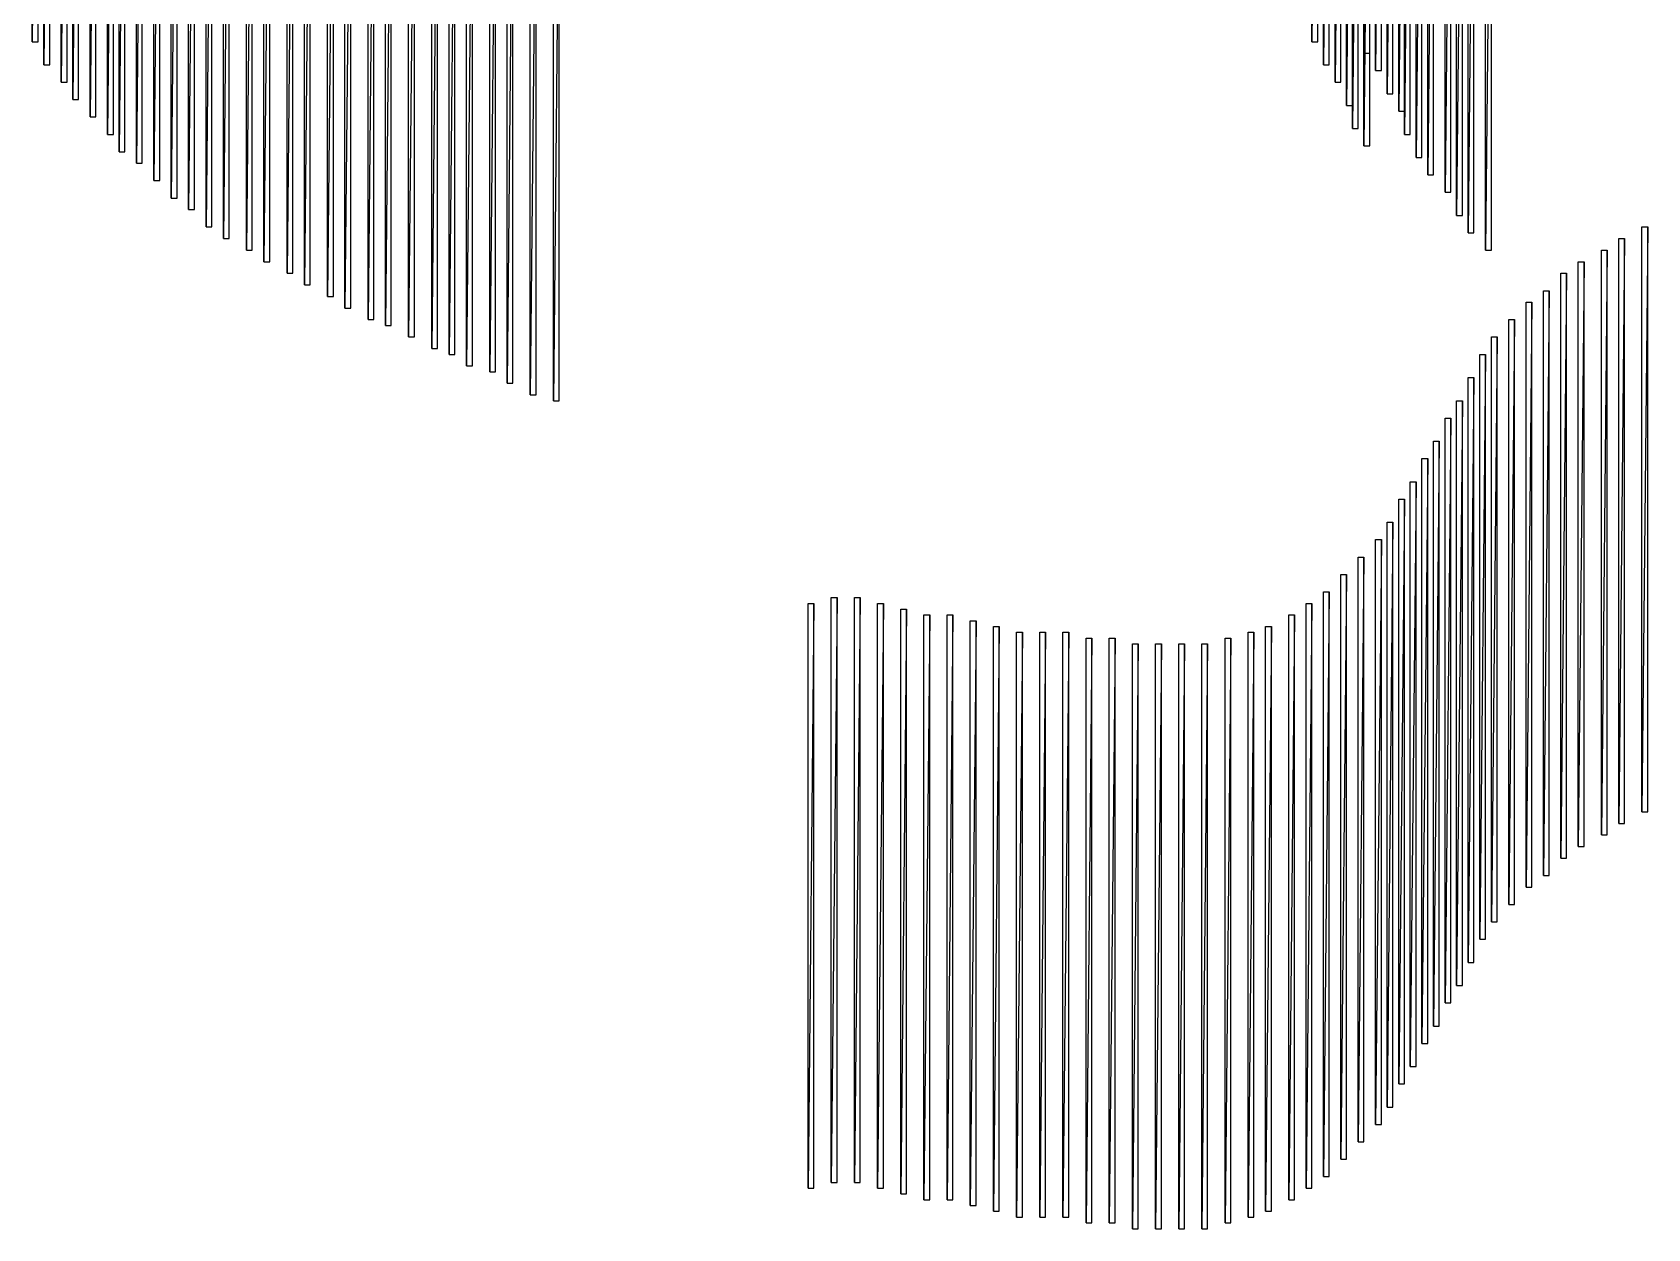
# Model space of a CAD drawing. Header units: metres. Extents: x -172 to 779, y -182 to 937.
# Drawn here: x -74 to 205, y -61 to 145.6 of the extents above; entities that cross this region are included whole.
import ezdxf

# ---------------------------------------------------------------- set-up
doc = ezdxf.new("R2010")
doc.units = ezdxf.units.M

msp = doc.modelspace()

# ---------------------------------------------------------------- linework, layer by layer
for points in [[(-74, 144), (-73, 144), (-73, 245), (-72.9999, 245.0001, 0.0001)], [(-73, 245), (-74, 144), (-74, 245), (-73.9999, 245.0001, 0.0001)], [(147, 144), (148, 144), (148, 245), (148.0001, 245.0001, 0.0001)], [(148, 245), (147, 144), (147, 245), (147.0001, 245.0001, 0.0001)], [(156, 142), (157, 142), (157, 243), (157.0001, 243.0001, 0.0001)], [(157, 243), (156, 142), (156, 243), (156.0001, 243.0001, 0.0001)], [(-72, 140), (-71, 140), (-71, 241), (-70.9999, 241.0001, 0.0001)], [(-71, 241), (-72, 140), (-72, 241), (-71.9999, 241.0001, 0.0001)], [(149, 140), (150, 140), (150, 241), (150.0001, 241.0001, 0.0001)], [(150, 241), (149, 140), (149, 241), (149.0001, 241.0001, 0.0001)], [(158, 139), (159, 139), (159, 240), (159.0001, 240.0001, 0.0001)], [(159, 240), (158, 139), (158, 240), (158.0001, 240.0001, 0.0001)], [(-69, 137), (-68, 137), (-68, 238), (-67.9999, 238.0001, 0.0001)], [(-68, 238), (-69, 137), (-69, 238), (-68.9999, 238.0001, 0.0001)], [(151, 137), (152, 137), (152, 238), (152.0001, 238.0001, 0.0001)], [(152, 238), (151, 137), (151, 238), (151.0001, 238.0001, 0.0001)], [(-67, 134), (-66, 134), (-66, 235), (-65.9999, 235.0001, 0.0001)], [(-66, 235), (-67, 134), (-67, 235), (-66.9999, 235.0001, 0.0001)], [(160, 135), (161, 135), (161, 236), (161.0001, 236.0001, 0.0001)], [(161, 236), (160, 135), (160, 236), (160.0001, 236.0001, 0.0001)], [(-64, 131), (-63, 131), (-63, 232), (-62.9999, 232.0001, 0.0001)], [(-63, 232), (-64, 131), (-64, 232), (-63.9999, 232.0001, 0.0001)], [(153, 133), (154, 133), (154, 234), (154.0001, 234.0001, 0.0001)], [(154, 234), (153, 133), (153, 234), (153.0001, 234.0001, 0.0001)], [(162, 132), (163, 132), (163, 233), (163.0001, 233.0001, 0.0001)], [(163, 233), (162, 132), (162, 233), (162.0001, 233.0001, 0.0001)], [(-61, 128), (-60, 128), (-60, 229), (-59.9999, 229.0001, 0.0001)], [(-60, 229), (-61, 128), (-61, 229), (-60.9999, 229.0001, 0.0001)], [(154, 129), (155, 129), (155, 230), (155.0001, 230.0001, 0.0001)], [(155, 230), (154, 129), (154, 230), (154.0001, 230.0001, 0.0001)], [(163, 128), (164, 128), (164, 229), (164.0001, 229.0001, 0.0001)], [(164, 229), (163, 128), (163, 229), (163.0001, 229.0001, 0.0001)], [(-59, 125), (-58, 125), (-58, 226), (-57.9999, 226.0001, 0.0001)], [(-58, 226), (-59, 125), (-59, 226), (-58.9999, 226.0001, 0.0001)], [(156, 126), (157, 126), (157, 227), (157.0001, 227.0001, 0.0001)], [(157, 227), (156, 126), (156, 227), (156.0001, 227.0001, 0.0001)], [(-56, 123), (-55, 123), (-55, 224), (-54.9999, 224.0001, 0.0001)], [(-55, 224), (-56, 123), (-56, 224), (-55.9999, 224.0001, 0.0001)], [(165, 124), (166, 124), (166, 225), (166.0001, 225.0001, 0.0001)], [(166, 225), (165, 124), (165, 225), (165.0001, 225.0001, 0.0001)], [(-53, 120), (-52, 120), (-52, 221), (-51.9999, 221.0001, 0.0001)], [(-52, 221), (-53, 120), (-53, 221), (-52.9999, 221.0001, 0.0001)], [(167, 121), (168, 121), (168, 222), (168.0001, 222.0001, 0.0001)], [(168, 222), (167, 121), (167, 222), (167.0001, 222.0001, 0.0001)], [(-50, 117), (-49, 117), (-49, 218), (-48.9999, 218.0001, 0.0001)], [(-49, 218), (-50, 117), (-50, 218), (-49.9999, 218.0001, 0.0001)], [(170, 118), (171, 118), (171, 219), (171.0001, 219.0001, 0.0001)], [(171, 219), (170, 118), (170, 219), (170.0001, 219.0001, 0.0001)], [(-47, 115), (-46, 115), (-46, 216), (-45.9999, 216.0001, 0.0001)], [(-46, 216), (-47, 115), (-47, 216), (-46.9999, 216.0001, 0.0001)], [(172, 114), (173, 114), (173, 215), (173.0001, 215.0001, 0.0001)], [(173, 215), (172, 114), (172, 215), (172.0001, 215.0001, 0.0001)], [(-44, 112), (-43, 112), (-43, 213), (-42.9999, 213.0001, 0.0001)], [(-43, 213), (-44, 112), (-44, 213), (-43.9999, 213.0001, 0.0001)], [(-41, 110), (-40, 110), (-40, 211), (-39.9999, 211.0001, 0.0001)], [(-40, 211), (-41, 110), (-41, 211), (-40.9999, 211.0001, 0.0001)], [(174, 111), (175, 111), (175, 212), (175.0001, 212.0001, 0.0001)], [(175, 212), (174, 111), (174, 212), (174.0001, 212.0001, 0.0001)], [(-37, 108), (-36, 108), (-36, 209), (-35.9999, 209.0001, 0.0001)], [(-36, 209), (-37, 108), (-37, 209), (-36.9999, 209.0001, 0.0001)], [(-34, 106), (-33, 106), (-33, 207), (-32.9999, 207.0001, 0.0001)], [(-33, 207), (-34, 106), (-34, 207), (-33.9999, 207.0001, 0.0001)], [(177, 108), (178, 108), (178, 209), (178.0001, 209.0001, 0.0001)], [(178, 209), (177, 108), (177, 209), (177.0001, 209.0001, 0.0001)], [(-30, 104), (-29, 104), (-29, 205), (-28.9999, 205.0001, 0.0001)], [(-29, 205), (-30, 104), (-30, 205), (-29.9999, 205.0001, 0.0001)], [(-27, 102), (-26, 102), (-26, 203), (-25.9999, 203.0001, 0.0001)], [(-26, 203), (-27, 102), (-27, 203), (-26.9999, 203.0001, 0.0001)], [(-23, 100), (-22, 100), (-22, 201), (-21.9999, 201.0001, 0.0001)], [(-22, 201), (-23, 100), (-23, 201), (-22.9999, 201.0001, 0.0001)], [(-20, 98), (-19, 98), (-19, 199), (-18.9999, 199.0001, 0.0001)], [(-19, 199), (-20, 98), (-20, 199), (-19.9999, 199.0001, 0.0001)], [(-16, 96), (-15, 96), (-15, 197), (-14.9999, 197.0001, 0.0001)], [(-15, 197), (-16, 96), (-16, 197), (-15.9999, 197.0001, 0.0001)], [(-13, 95), (-12, 95), (-12, 196), (-11.9999, 196.0001, 0.0001)], [(-12, 196), (-13, 95), (-13, 196), (-12.9999, 196.0001, 0.0001)], [(-9, 93), (-8, 93), (-8, 194), (-7.9999, 194.0001, 0.0001)], [(-8, 194), (-9, 93), (-9, 194), (-8.9999, 194.0001, 0.0001)], [(-5, 91), (-4, 91), (-4, 192), (-3.9999, 192.0001, 0.0001)], [(-4, 192), (-5, 91), (-5, 192), (-4.9999, 192.0001, 0.0001)], [(-2, 90), (-1, 90), (-1, 191), (-0.9999, 191.0001, 0.0001)], [(-1, 191), (-2, 90), (-2, 191), (-1.9999, 191.0001, 0.0001)], [(1, 88), (2, 88), (2, 189), (2.0001, 189.0001, 0.0001)], [(2, 189), (1, 88), (1, 189), (1.0001, 189.0001, 0.0001)], [(5, 87), (6, 87), (6, 188), (6.0001, 188.0001, 0.0001)], [(6, 188), (5, 87), (5, 188), (5.0001, 188.0001, 0.0001)], [(8, 85), (9, 85), (9, 186), (9.0001, 186.0001, 0.0001)], [(9, 186), (8, 85), (8, 186), (8.0001, 186.0001, 0.0001)], [(12, 83), (13, 83), (13, 184), (13.0001, 184.0001, 0.0001)], [(13, 184), (12, 83), (12, 184), (12.0001, 184.0001, 0.0001)], [(16, 82), (17, 82), (17, 183), (17.0001, 183.0001, 0.0001)], [(17, 183), (16, 82), (16, 183), (16.0001, 183.0001, 0.0001)], [(204, 11), (205, 11), (205, 112), (205.0001, 112.0001, 0.0001)], [(205, 112), (204, 11), (204, 112), (204.0001, 112.0001, 0.0001)], [(200, 9), (201, 9), (201, 110), (201.0001, 110.0001, 0.0001)], [(201, 110), (200, 9), (200, 110), (200.0001, 110.0001, 0.0001)], [(197, 7), (198, 7), (198, 108), (198.0001, 108.0001, 0.0001)], [(198, 108), (197, 7), (197, 108), (197.0001, 108.0001, 0.0001)], [(190, 3), (191, 3), (191, 104), (191.0001, 104.0001, 0.0001)], [(191, 104), (190, 3), (190, 104), (190.0001, 104.0001, 0.0001)], [(193, 5), (194, 5), (194, 106), (194.0001, 106.0001, 0.0001)], [(194, 106), (193, 5), (193, 106), (193.0001, 106.0001, 0.0001)], [(187, 0), (188, 0), (188, 101), (188.0001, 101.0001, 0.0001)], [(188, 101), (187, 0), (187, 101), (187.0001, 101.0001, 0.0001)], [(184, -2), (185, -2), (185, 99), (185.0001, 99.0001, 0.0001)], [(185, 99), (184, -2), (184, 99), (184.0001, 99.0001, 0.0001)], [(181, -5), (182, -5), (182, 96), (182.0001, 96.0001, 0.0001)], [(182, 96), (181, -5), (181, 96), (181.0001, 96.0001, 0.0001)], [(178, -8), (179, -8), (179, 93), (179.0001, 93.0001, 0.0001)], [(179, 93), (178, -8), (178, 93), (178.0001, 93.0001, 0.0001)], [(176, -11), (177, -11), (177, 90), (177.0001, 90.0001, 0.0001)], [(177, 90), (176, -11), (176, 90), (176.0001, 90.0001, 0.0001)], [(174, -15), (175, -15), (175, 86), (175.0001, 86.0001, 0.0001)], [(175, 86), (174, -15), (174, 86), (174.0001, 86.0001, 0.0001)], [(172, -19), (173, -19), (173, 82), (173.0001, 82.0001, 0.0001)], [(173, 82), (172, -19), (172, 82), (172.0001, 82.0001, 0.0001)], [(170, -22), (171, -22), (171, 79), (171.0001, 79.0001, 0.0001)], [(171, 79), (170, -22), (170, 79), (170.0001, 79.0001, 0.0001)], [(168, -26), (169, -26), (169, 75), (169.0001, 75.0001, 0.0001)], [(169, 75), (168, -26), (168, 75), (168.0001, 75.0001, 0.0001)], [(166, -29), (167, -29), (167, 72), (167.0001, 72.0001, 0.0001)], [(167, 72), (166, -29), (166, 72), (166.0001, 72.0001, 0.0001)], [(164, -33), (165, -33), (165, 68), (165.0001, 68.0001, 0.0001)], [(165, 68), (164, -33), (164, 68), (164.0001, 68.0001, 0.0001)], [(162, -36), (163, -36), (163, 65), (163.0001, 65.0001, 0.0001)], [(163, 65), (162, -36), (162, 65), (162.0001, 65.0001, 0.0001)], [(160, -40), (161, -40), (161, 61), (161.0001, 61.0001, 0.0001)], [(161, 61), (160, -40), (160, 61), (160.0001, 61.0001, 0.0001)], [(158, -43), (159, -43), (159, 58), (159.0001, 58.0001, 0.0001)], [(159, 58), (158, -43), (158, 58), (158.0001, 58.0001, 0.0001)], [(155, -46), (156, -46), (156, 55), (156.0001, 55.0001, 0.0001)], [(156, 55), (155, -46), (155, 55), (155.0001, 55.0001, 0.0001)], [(152, -49), (153, -49), (153, 52), (153.0001, 52.0001, 0.0001)], [(153, 52), (152, -49), (152, 52), (152.0001, 52.0001, 0.0001)], [(64, -53), (65, -53), (65, 48), (65.0001, 48.0001, 0.0001)], [(65, 48), (64, -53), (64, 48), (64.0001, 48.0001, 0.0001)], [(68, -53), (69, -53), (69, 48), (69.0001, 48.0001, 0.0001)], [(69, 48), (68, -53), (68, 48), (68.0001, 48.0001, 0.0001)], [(149, -52), (150, -52), (150, 49), (150.0001, 49.0001, 0.0001)], [(150, 49), (149, -52), (149, 49), (149.0001, 49.0001, 0.0001)], [(60, -54), (61, -54), (61, 47), (61.0001, 47.0001, 0.0001)], [(61, 47), (60, -54), (60, 47), (60.0001, 47.0001, 0.0001)], [(72, -54), (73, -54), (73, 47), (73.0001, 47.0001, 0.0001)], [(73, 47), (72, -54), (72, 47), (72.0001, 47.0001, 0.0001)], [(76, -55), (77, -55), (77, 46), (77.0001, 46.0001, 0.0001)], [(77, 46), (76, -55), (76, 46), (76.0001, 46.0001, 0.0001)], [(80, -56), (81, -56), (81, 45), (81.0001, 45.0001, 0.0001)], [(81, 45), (80, -56), (80, 45), (80.0001, 45.0001, 0.0001)], [(84, -56), (85, -56), (85, 45), (85.0001, 45.0001, 0.0001)], [(85, 45), (84, -56), (84, 45), (84.0001, 45.0001, 0.0001)], [(143, -56), (144, -56), (144, 45), (144.0001, 45.0001, 0.0001)], [(144, 45), (143, -56), (143, 45), (143.0001, 45.0001, 0.0001)], [(146, -54), (147, -54), (147, 47), (147.0001, 47.0001, 0.0001)], [(147, 47), (146, -54), (146, 47), (146.0001, 47.0001, 0.0001)], [(88, -57), (89, -57), (89, 44), (89.0001, 44.0001, 0.0001)], [(89, 44), (88, -57), (88, 44), (88.0001, 44.0001, 0.0001)], [(92, -58), (93, -58), (93, 43), (93.0001, 43.0001, 0.0001)], [(93, 43), (92, -58), (92, 43), (92.0001, 43.0001, 0.0001)], [(96, -59), (97, -59), (97, 42), (97.0001, 42.0001, 0.0001)], [(97, 42), (96, -59), (96, 42), (96.0001, 42.0001, 0.0001)], [(100, -59), (101, -59), (101, 42), (101.0001, 42.0001, 0.0001)], [(101, 42), (100, -59), (100, 42), (100.0001, 42.0001, 0.0001)], [(104, -59), (105, -59), (105, 42), (105.0001, 42.0001, 0.0001)], [(105, 42), (104, -59), (104, 42), (104.0001, 42.0001, 0.0001)], [(136, -59), (137, -59), (137, 42), (137.0001, 42.0001, 0.0001)], [(137, 42), (136, -59), (136, 42), (136.0001, 42.0001, 0.0001)], [(139, -58), (140, -58), (140, 43), (140.0001, 43.0001, 0.0001)], [(140, 43), (139, -58), (139, 43), (139.0001, 43.0001, 0.0001)], [(108, -60), (109, -60), (109, 41), (109.0001, 41.0001, 0.0001)], [(109, 41), (108, -60), (108, 41), (108.0001, 41.0001, 0.0001)], [(112, -60), (113, -60), (113, 41), (113.0001, 41.0001, 0.0001)], [(113, 41), (112, -60), (112, 41), (112.0001, 41.0001, 0.0001)], [(116, -61), (117, -61), (117, 40), (117.0001, 40.0001, 0.0001)], [(117, 40), (116, -61), (116, 40), (116.0001, 40.0001, 0.0001)], [(120, -61), (121, -61), (121, 40), (121.0001, 40.0001, 0.0001)], [(121, 40), (120, -61), (120, 40), (120.0001, 40.0001, 0.0001)], [(124, -61), (125, -61), (125, 40), (125.0001, 40.0001, 0.0001)], [(125, 40), (124, -61), (124, 40), (124.0001, 40.0001, 0.0001)], [(128, -61), (129, -61), (129, 40), (129.0001, 40.0001, 0.0001)], [(129, 40), (128, -61), (128, 40), (128.0001, 40.0001, 0.0001)], [(132, -60), (133, -60), (133, 41), (133.0001, 41.0001, 0.0001)], [(133, 41), (132, -60), (132, 41), (132.0001, 41.0001, 0.0001)]]:
    msp.add_3dface(points)

doc.saveas('drawing.dxf')
